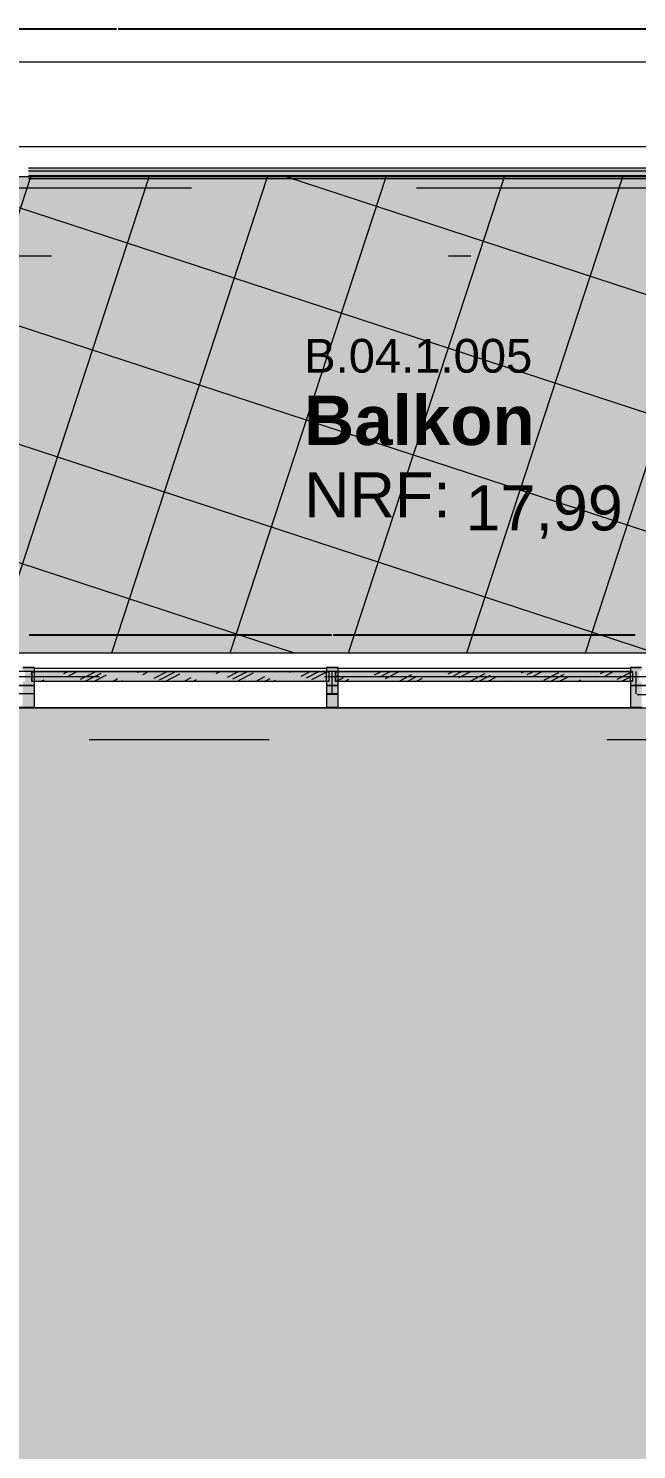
# Model space of a CAD drawing. Header units: metres. Extents: x 101 to 346, y 66 to 213.
# Drawn here: x 106.71 to 109.41, y 94.17 to 100.49 of the extents above; entities that cross this region are included whole.
import ezdxf

# ---------------------------------------------------------------- set-up
doc = ezdxf.new("R2010")
doc.units = ezdxf.units.M
doc.header["$MEASUREMENT"] = 0
for name, pattern in [('Punktlinie', [0.0035, 0, -0.0035]), ('Strichlinie', [0.004, 0.003, -0.001]), ('Strichlinie-über-Schnitt', [0.0023, 0.0008, -0.0015]), ('Strichpunktlinie', [0.006703, 0.003528, -0.001764, 0, -0.001411]), ('Wipeout_Contour', [1, 0, -1])]:
    doc.linetypes.add(name, pattern=pattern)
for name, color, linetype in [('00  Raster', 7, 'Continuous'), ('10  Dächer', 7, 'Continuous'), ('10  Fassade', 7, 'Continuous'), ('10  Fassade_Deckschraffur', 7, 'Continuous'), ('10  Fassade_Schnittschraffur', 7, 'Continuous'), ('10  Treppen + Rampen', 7, 'Continuous'), ('10  Wand Massiv', 7, 'Continuous'), ('10  Wand Massiv_Deckschraffur', 7, 'Continuous'), ('20  Absturzsicherung', 7, 'Continuous'), ('20  Dach Aufbauten', 7, 'Continuous'), ('20  Dach Aufbauten_Deckschraffur', 7, 'Continuous'), ('50  NUF - Raumstempel', 7, 'Continuous'), ('Neubau_20  Boden Aufbauten', 7, 'Continuous'), ('Neubau_20  Boden Aufbauten_Deckschraffur', 7, 'Continuous')]:
    doc.layers.add(name, color=color, linetype=linetype)
doc.styles.add('ERSTELLTER_STIL_1', font='')
doc.styles.add('ERSTELLTER_STIL_2', font='arial.ttf')
doc.styles.get('ERSTELLTER_STIL_1').set_extended_font_data('Arial')

# ---------------------------------------------------------------- blocks, each defined once
blk = doc.blocks.new('*X30', base_point=(96.2155, 47.274))
at = {"layer": '10  Fassade_Schnittschraffur', "color": 98, "linetype": 'Continuous', "lineweight": 13, "ltscale": 1000, "true_color": 0x000100}
for p, q in [((108.0754, 97.6046), (108.0871, 97.6106)), ((108.0757, 97.585), (108.1109, 97.6028)), ((108.1148, 97.585), (108.1346, 97.595)), ((108.2489, 97.6133), (108.2799, 97.629)), ((108.2727, 97.6055), (108.319, 97.629)), ((108.2965, 97.5977), (108.3581, 97.629)), ((108.3542, 97.585), (108.4137, 97.6151)), ((108.3933, 97.585), (108.4375, 97.6074)), ((108.4324, 97.585), (108.4613, 97.5996)), ((108.5756, 97.6179), (108.5975, 97.629)), ((108.5994, 97.6101), (108.6366, 97.629)), ((108.6231, 97.6023), (108.6757, 97.629)), ((108.6735, 97.5858), (108.7404, 97.6197)), ((108.7109, 97.585), (108.7641, 97.6119)), ((108.75, 97.585), (108.7879, 97.6041)), ((108.833, 97.585), (108.8383, 97.5877)), ((108.9022, 97.6224), (108.9151, 97.629)), ((108.926, 97.6147), (108.9542, 97.629)), ((108.9498, 97.6069), (108.9934, 97.629)), ((109.0001, 97.5904), (109.067, 97.6243)), ((109.0286, 97.585), (109.0908, 97.6165)), ((109.0677, 97.585), (109.1145, 97.6087)), ((109.1506, 97.585), (109.1649, 97.5922)), ((109.2289, 97.627), (109.2328, 97.629)), ((109.2526, 97.6192), (109.2719, 97.629)), ((109.2764, 97.6114), (109.311, 97.629)), ((109.3268, 97.595), (109.3937, 97.6288)), ((109.3505, 97.5872), (109.3954, 97.6099)), ((109.3853, 97.585), (109.3954, 97.5901))]:
    blk.add_line(p, q, dxfattribs=at)
blk = doc.blocks.new('*X31', base_point=(96.2155, 47.274))
at = {"layer": '10  Fassade_Schnittschraffur', "color": 98, "linetype": 'Continuous', "lineweight": 13, "ltscale": 1000, "true_color": 0x000100}
for p, q in [((106.7254, 97.6064), (106.7302, 97.6088)), ((106.7661, 97.585), (106.7805, 97.5923)), ((106.8445, 97.6271), (106.8482, 97.629)), ((106.8682, 97.6193), (106.8874, 97.629)), ((106.892, 97.6115), (106.9265, 97.629)), ((106.9424, 97.595), (107.0093, 97.6289)), ((106.9661, 97.5872), (107.033, 97.6211)), ((107.0008, 97.585), (107.0568, 97.6133)), ((107.0837, 97.585), (107.1072, 97.5969)), ((107.1228, 97.585), (107.1309, 97.5891)), ((107.1949, 97.6239), (107.205, 97.629)), ((107.2186, 97.6161), (107.2441, 97.629)), ((107.269, 97.5996), (107.327, 97.629)), ((107.2928, 97.5918), (107.3597, 97.6257)), ((107.3184, 97.585), (107.3834, 97.6179)), ((107.4013, 97.585), (107.4338, 97.6014)), ((107.4404, 97.585), (107.4576, 97.5936)), ((107.5215, 97.6284), (107.5226, 97.629)), ((107.5453, 97.6206), (107.5617, 97.629)), ((107.5957, 97.6042), (107.6446, 97.629)), ((107.6194, 97.5964), (107.6838, 97.629)), ((107.6432, 97.5886), (107.7101, 97.6225)), ((107.7189, 97.585), (107.7604, 97.606)), ((107.7581, 97.585), (107.7842, 97.5982)), ((107.7972, 97.585), (107.808, 97.5904)), ((107.8719, 97.6252), (107.8793, 97.629)), ((107.9223, 97.6087), (107.9623, 97.629)), ((107.9461, 97.6009), (108.0014, 97.629)), ((107.9698, 97.5932), (108.0367, 97.6271)), ((108.0366, 97.585), (108.0454, 97.5894)), ((107.4796, 97.585), (107.4813, 97.5859))]:
    blk.add_line(p, q, dxfattribs=at)

msp = doc.modelspace()

# ---------------------------------------------------------------- hatches: boundary and pattern name
at = {"layer": '20  Absturzsicherung', "linetype": 'Continuous', "lineweight": 0, "true_color": 0xffffff}
for points in [[(108.0604, 99.8203), (108.0604, 99.8653), (106.7104, 99.8653), (106.7104, 99.8203)], [(109.4104, 99.8204), (109.4104, 99.8654), (108.0604, 99.8653), (108.0604, 99.8203)], [(110.7604, 99.8204), (110.7604, 99.8654), (109.4104, 99.8654), (109.4104, 99.8204)], [(108.0604, 99.8328), (108.0604, 99.8528), (106.7104, 99.8528), (106.7104, 99.8328)], [(109.4104, 99.8329), (109.4104, 99.8529), (108.0604, 99.8528), (108.0604, 99.8328)], [(110.7604, 99.8329), (110.7604, 99.8529), (109.4104, 99.8529), (109.4104, 99.8329)]]:
    msp.add_hatch(color=7, dxfattribs=at).paths.add_polyline_path(points)
at = {"layer": '20  Dach Aufbauten_Deckschraffur', "linetype": 'Continuous', "lineweight": 0, "true_color": 0xffffff}
msp.add_hatch(color=7, dxfattribs=at).paths.add_polyline_path([(113.4154, 99.8269), (104.8154, 99.8269), (104.8154, 97.697), (105.3104, 97.697), (106.6554, 97.697), (106.6554, 97.712), (113.4154, 97.712)])
at = {"layer": '20  Dach Aufbauten_Deckschraffur', "linetype": 'Continuous', "lineweight": 18}
h = msp.add_hatch(dxfattribs=at)
h.set_pattern_fill('Verband__Quadrat__50x50__44', color=8, style=0, pattern_type=2)
h.set_pattern_definition([(341.8675, (13.479, 22.35165), (0.1556079, 0.4751696), []), (71.8675, (13.479, 22.35165), (-0.4751696, 0.1556079), [])])
h.paths.add_polyline_path([(113.4154, 99.8269), (104.8154, 99.8269), (104.8154, 97.697), (105.3104, 97.697), (106.6554, 97.697), (106.6554, 97.712), (113.4154, 97.712)])
at = {"layer": 'Neubau_20  Boden Aufbauten_Deckschraffur', "linetype": 'Continuous', "lineweight": 18}
msp.add_hatch(color=171, dxfattribs=at).paths.add_polyline_path([(113.1704, 97.469), (104.6804, 97.469), (104.6804, 92.8669), (104.6804, 85.0069), (111.0679, 85.0069), (111.1554, 85.0069), (111.1554, 90.7669), (111.0929, 90.7669), (111.0929, 92.8169), (111.2179, 92.8169), (113.7054, 92.8169), (113.7054, 97.312), (113.1704, 97.312)])
h = msp.add_hatch(dxfattribs=at)
h.set_pattern_fill('Mörtel_0008', color=8, style=0, pattern_type=2)
h.set_pattern_definition([(26.86749, (13.58792, 22.68427), (-0.07117876, 0.14049852), [0, -0.105, 0, -0.1575]), (91.86749, (13.92054, 22.57534), (0.15741635, 0.00513262), [0, -0.077, 0, -0.133])])
h.paths.add_polyline_path([(113.1704, 97.469), (104.6804, 97.469), (104.6804, 92.8669), (104.6804, 85.0069), (111.0679, 85.0069), (111.1554, 85.0069), (111.1554, 90.7669), (111.0929, 90.7669), (111.0929, 92.8169), (111.2179, 92.8169), (113.7054, 92.8169), (113.7054, 97.312), (113.1704, 97.312)])

# ---------------------------------------------------------------- linework, layer by layer
at = {"layer": '00  Raster', "color": 7, "linetype": 'Strichpunktlinie', "lineweight": 13, "ltscale": 1000}
msp.add_line((103.285, 99.4769), (159.1776, 99.4769), dxfattribs=at)
at = {"layer": '10  Fassade', "color": 7, "linetype": 'Strichlinie', "lineweight": 18, "ltscale": 1000, "flags": 128}
for points in [[(108.0554, 97.7915), (106.7154, 97.7915)], [(106.7154, 97.7915), (106.7154, 97.7885)], [(108.0554, 97.7885), (106.7154, 97.7885)], [(108.0554, 97.7915), (108.0554, 97.7885)], [(109.4054, 97.7915), (108.0654, 97.7915)], [(108.0654, 97.7915), (108.0654, 97.7885)], [(109.4054, 97.7885), (108.0654, 97.7885)], [(109.4054, 97.7915), (109.4054, 97.7885)], [(113.3104, 97.629), (113.1104, 97.629), (112.1104, 97.629), (110.7604, 97.629), (109.4104, 97.629), (108.0604, 97.629), (106.7104, 97.629), (105.3604, 97.629), (104.9104, 97.629), (104.6654, 97.629)], [(106.6854, 97.647), (106.7354, 97.647)], [(106.7354, 97.647), (106.7354, 97.644)], [(106.7354, 97.644), (108.0354, 97.644)], [(108.0354, 97.647), (108.0854, 97.647)], [(108.0354, 97.644), (108.0354, 97.647)], [(108.0854, 97.647), (108.0854, 97.644)], [(108.0854, 97.644), (109.3854, 97.644)], [(109.3854, 97.647), (109.4354, 97.647)], [(109.3854, 97.644), (109.3854, 97.647)]]:
    msp.add_lwpolyline(points, dxfattribs=at)
at = {"layer": '10  Wand Massiv', "color": 7, "linetype": 'Strichlinie-über-Schnitt', "lineweight": 13, "ltscale": 1000, "flags": 128}
msp.add_lwpolyline([(104.6804, 97.327), (113.1854, 97.327)], dxfattribs=at)
at = {"layer": '20  Absturzsicherung', "color": 7, "linetype": 'Continuous', "lineweight": 18, "ltscale": 1000}
for p, q in [((108.0604, 99.8653), (106.7104, 99.8653)), ((109.4104, 99.8654), (108.0604, 99.8653)), ((110.7604, 99.8654), (109.4104, 99.8654)), ((108.0604, 99.8528), (106.7104, 99.8528)), ((106.7104, 99.8328), (108.0604, 99.8328)), ((106.7104, 99.8203), (108.0604, 99.8203)), ((109.4104, 99.8529), (108.0604, 99.8528)), ((108.0604, 99.8328), (109.4104, 99.8329)), ((108.0604, 99.8203), (109.4104, 99.8204)), ((110.7604, 99.8529), (109.4104, 99.8529)), ((109.4104, 99.8329), (110.7604, 99.8329)), ((109.4104, 99.8204), (110.7604, 99.8204))]:
    msp.add_line(p, q, dxfattribs=at)
at = {"layer": '20  Dach Aufbauten', "color": 7, "linetype": 'Continuous', "lineweight": 13, "ltscale": 1000, "flags": 128}
msp.add_lwpolyline([(113.4154, 99.8269), (104.8154, 99.8269), (104.8154, 97.697), (105.3104, 97.697), (106.6554, 97.697), (106.6554, 97.712), (113.4154, 97.712)], close=True, dxfattribs=at)
at = {"layer": 'Neubau_20  Boden Aufbauten', "color": 7, "linetype": 'Continuous', "lineweight": 13, "ltscale": 1000, "flags": 128}
msp.add_lwpolyline([(113.1704, 97.469), (104.6804, 97.469), (104.6804, 92.8669), (104.6804, 85.0069), (111.0679, 85.0069), (111.1554, 85.0069), (111.1554, 90.7669), (111.0929, 90.7669), (111.0929, 92.8169), (111.2179, 92.8169), (113.7054, 92.8169), (113.7054, 97.312), (113.1704, 97.312)], close=True, dxfattribs=at)

# ---------------------------------------------------------------- texts
at = {"layer": '50  NUF - Raumstempel', "color": 7, "linetype": 'Continuous', "lineweight": 13, "attachment_point": 1}
for s, insert, char_height, style in [('\\A1;{\\pql;\\pt0;\\fArial|b0|i0|c0|p38;B.04.1.005}', (107.9358, 99.107), 0.15, 'ERSTELLTER_STIL_1'), ('\\A1;{\\pqj;\\pt0;\\fArial|b1|i0|c0|p38;Balkon}', (107.9358, 98.8553), 0.22, 'ERSTELLTER_STIL_2'), ('\\A1;{\\pqj;\\pt0;\\fArial|b0|i0|c0|p38;NRF: }', (107.9358, 98.5141), 0.2, 'ERSTELLTER_STIL_1'), ('\\A1;{\\pql;\\pt0,0.2;\\fArial|b0|i0|c0|p38;17,99\\fArial|b0|i0|c0|p38;\\A1{\\H.66x;\\S^  ;}\\fArial|b0|i0|c0|p38; m\\fArial|b0|i0|c0|p38;\\A1{\\H.66x;\\S2^  ;}}', (108.6526, 98.5141), 0.2, 'ERSTELLTER_STIL_1')]:
    msp.add_mtext(s, dxfattribs=dict(at, insert=insert, char_height=char_height, style=style))

# ---------------------------------------------------------------- wipeouts: each hides what was drawn before it
at = {"color": 254, "linetype": 'Wipeout_Contour', "lineweight": 0, "ltscale": 591.407714}
msp.add_wipeout([(109.8004, 100.4829), (109.8004, 100.4869), (107.1104, 100.4869), (107.1104, 100.4829)], dxfattribs=at).dxf.layer = '10  Fassade_Deckschraffur'
at = {"color": 254, "linetype": 'Wipeout_Contour', "lineweight": 0, "ltscale": 592.540741}
msp.add_wipeout([(113.4154, 100.3369), (104.6654, 100.3369), (104.6654, 100.1369), (113.4154, 100.1369)], dxfattribs=at).dxf.layer = '10  Wand Massiv_Deckschraffur'
at = {"color": 254, "linetype": 'Wipeout_Contour', "lineweight": 0, "ltscale": 585.164911}
msp.add_wipeout([(113.1204, 97.567), (104.8354, 97.567), (104.8354, 97.565), (113.1204, 97.565)], dxfattribs=at).dxf.layer = '10  Wand Massiv_Deckschraffur'

# ---------------------------------------------------------------- next in the draw order: linework, layer by layer
at = {"layer": '10  Wand Massiv', "color": 7, "linetype": 'Continuous', "lineweight": 13, "ltscale": 1000, "flags": 128}
msp.add_lwpolyline([(113.4154, 100.3369), (104.6654, 100.3369)], dxfattribs=at)

# ---------------------------------------------------------------- next in the draw order: wipeouts: each hides what was drawn before it
at = {"color": 254, "linetype": 'Wipeout_Contour', "lineweight": 0, "ltscale": 583.52472}
msp.add_wipeout([(107.1004, 100.4829), (107.1004, 100.4869), (104.4054, 100.4869), (104.4054, 100.4829)], dxfattribs=at).dxf.layer = '10  Fassade_Deckschraffur'
at = {"color": 254, "linetype": 'Wipeout_Contour', "lineweight": 0, "ltscale": 584.903434}
msp.add_wipeout([(104.8354, 97.467), (113.1204, 97.467), (113.1204, 97.469), (104.8354, 97.469)], dxfattribs=at).dxf.layer = '10  Wand Massiv_Deckschraffur'

# ---------------------------------------------------------------- next in the draw order: linework, layer by layer
at = {"layer": '10  Fassade', "color": 7, "linetype": 'Continuous', "lineweight": 18, "ltscale": 1000, "flags": 128}
for points in [[(104.4054, 100.4869), (107.1004, 100.4869)], [(104.4054, 100.4829), (107.1004, 100.4829)], [(107.1004, 100.4869), (107.1004, 100.4829)], [(107.1104, 100.4869), (109.8004, 100.4869)], [(107.1104, 100.4869), (107.1104, 100.4829)], [(107.1104, 100.4829), (109.8004, 100.4829)]]:
    msp.add_lwpolyline(points, dxfattribs=at)

# ---------------------------------------------------------------- next in the draw order: wipeouts: each hides what was drawn before it
at = {"color": 254, "linetype": 'Wipeout_Contour', "lineweight": 0, "ltscale": 584.927394}
msp.add_wipeout([(104.8354, 97.469), (113.1204, 97.469), (113.1204, 97.485), (104.8354, 97.485)], dxfattribs=at).dxf.layer = '10  Wand Massiv_Deckschraffur'

# ---------------------------------------------------------------- next in the draw order: wipeouts: each hides what was drawn before it
at = {"color": 254, "linetype": 'Wipeout_Contour', "lineweight": 0, "ltscale": 585.055247}
msp.add_wipeout([(113.1204, 97.565), (104.8354, 97.565), (104.8354, 97.485), (113.1204, 97.485)], dxfattribs=at).dxf.layer = '10  Wand Massiv_Deckschraffur'

# ---------------------------------------------------------------- next in the draw order: linework, layer by layer
at = {"layer": '10  Dächer', "color": 255, "linetype": 'Punktlinie', "lineweight": 18, "ltscale": 1000, "flags": 128}
msp.add_lwpolyline([(104.6654, 99.9769), (104.6654, 97.527), (113.6154, 97.527), (113.6154, 99.9769)], close=True, dxfattribs=at)
at = {"layer": '10  Fassade', "color": 7, "linetype": 'Strichlinie', "lineweight": 18, "ltscale": 1000, "flags": 128}
for points in [[(108.0604, 97.529), (108.0604, 97.629)], [(109.4104, 97.529), (109.4104, 97.629)], [(113.3104, 97.529), (113.1104, 97.529), (112.1104, 97.529), (110.7604, 97.529), (109.4104, 97.529), (108.0604, 97.529), (106.7104, 97.529), (105.3604, 97.529), (104.9104, 97.529), (104.6654, 97.529)], [(113.1354, 97.469), (113.0854, 97.469), (112.1354, 97.469), (112.0854, 97.469), (110.7854, 97.469), (110.7354, 97.469), (109.4354, 97.469), (109.3854, 97.469), (108.0854, 97.469), (108.0354, 97.469), (106.7354, 97.469), (106.6854, 97.469), (105.3854, 97.469), (105.3354, 97.469), (104.9354, 97.469), (104.8854, 97.469)]]:
    msp.add_lwpolyline(points, dxfattribs=at)
at = {"layer": '10  Wand Massiv', "color": 7, "linetype": 'Strichlinie-über-Schnitt', "lineweight": 13, "ltscale": 1000, "flags": 128}
msp.add_lwpolyline([(113.1854, 97.527), (104.6804, 97.527)], dxfattribs=at)
at = {"layer": '10  Wand Massiv', "color": 7, "linetype": 'Continuous', "lineweight": 13, "ltscale": 1000, "flags": 128}
for points in [[(113.1204, 97.567), (104.8354, 97.567)], [(104.8354, 97.467), (113.1204, 97.467)]]:
    msp.add_lwpolyline(points, dxfattribs=at)

# ---------------------------------------------------------------- next in the draw order: wipeouts: each hides what was drawn before it
at = {"color": 254, "linetype": 'Wipeout_Contour', "lineweight": 0, "ltscale": 580.251222}
msp.add_wipeout([(106.7354, 97.585), (106.7354, 97.469), (108.0354, 97.469), (108.0354, 97.585)], dxfattribs=at).dxf.layer = '10  Fassade_Deckschraffur'
at = {"color": 254, "linetype": 'Wipeout_Contour', "lineweight": 0, "ltscale": 584.25992}
msp.add_wipeout([(109.3854, 97.585), (108.0854, 97.585), (108.0854, 97.469), (109.3854, 97.469)], dxfattribs=at).dxf.layer = '10  Fassade_Deckschraffur'
at = {"color": 254, "linetype": 'Wipeout_Contour', "lineweight": 0, "ltscale": 591.817455}
msp.add_wipeout([(104.6654, 99.9619), (113.4154, 99.9619), (113.4154, 99.9769), (104.6654, 99.9769)], dxfattribs=at).dxf.layer = '10  Wand Massiv_Deckschraffur'

# ---------------------------------------------------------------- next in the draw order: linework, layer by layer
at = {"layer": '10  Fassade', "color": 7, "linetype": 'Continuous', "lineweight": 13, "ltscale": 1000}
for p, q in [((106.7354, 97.469), (106.6854, 97.469)), ((108.0854, 97.469), (108.0354, 97.469)), ((109.4354, 97.469), (109.3854, 97.469))]:
    msp.add_line(p, q, dxfattribs=at)
at = {"layer": '10  Fassade', "color": 7, "linetype": 'Continuous', "lineweight": 18, "ltscale": 1000, "flags": 128}
for points in [[(106.7354, 97.469), (108.0354, 97.469)], [(108.0854, 97.469), (109.3854, 97.469)]]:
    msp.add_lwpolyline(points, dxfattribs=at)

# ---------------------------------------------------------------- next in the draw order: wipeouts: each hides what was drawn before it
at = {"color": 254, "linetype": 'Wipeout_Contour', "lineweight": 0, "ltscale": 580.466636}
msp.add_wipeout([(106.7354, 97.585), (108.0354, 97.585), (108.0354, 97.629), (106.7354, 97.629)], dxfattribs=at).dxf.layer = '10  Fassade_Deckschraffur'
at = {"color": 254, "linetype": 'Wipeout_Contour', "lineweight": 0, "ltscale": 584.473856}
msp.add_wipeout([(108.0854, 97.629), (108.0854, 97.585), (109.3854, 97.585), (109.3854, 97.629)], dxfattribs=at).dxf.layer = '10  Fassade_Deckschraffur'
at = {"color": 254, "linetype": 'Wipeout_Contour', "lineweight": 0, "ltscale": 592.053667}
msp.add_wipeout([(113.4154, 100.1369), (104.6654, 100.1369), (104.6654, 99.9769), (113.4154, 99.9769)], dxfattribs=at).dxf.layer = '10  Wand Massiv_Deckschraffur'

# ---------------------------------------------------------------- next in the draw order: linework, layer by layer
at = {"layer": '10  Wand Massiv', "color": 7, "linetype": 'Continuous', "lineweight": 13, "ltscale": 1000, "flags": 128}
msp.add_lwpolyline([(104.6654, 99.9619), (113.4154, 99.9619)], dxfattribs=at)

# ---------------------------------------------------------------- next in the draw order: wipeouts: each hides what was drawn before it
at = {"color": 254, "linetype": 'Wipeout_Contour', "lineweight": 0, "ltscale": 580.546108}
msp.add_wipeout([(108.0354, 97.629), (108.0354, 97.644), (106.7354, 97.644), (106.7354, 97.629)], dxfattribs=at).dxf.layer = '10  Fassade_Deckschraffur'
at = {"color": 254, "linetype": 'Wipeout_Contour', "lineweight": 0, "ltscale": 584.552784}
msp.add_wipeout([(109.3854, 97.644), (108.0854, 97.644), (108.0854, 97.629), (109.3854, 97.629)], dxfattribs=at).dxf.layer = '10  Fassade_Deckschraffur'

# ---------------------------------------------------------------- next in the draw order: wipeouts: each hides what was drawn before it
at = {"color": 254, "linetype": 'Wipeout_Contour', "lineweight": 0, "ltscale": 578.529641}
msp.add_wipeout([(106.7254, 97.627), (106.7254, 97.585), (106.7354, 97.585), (106.7354, 97.627)], dxfattribs=at).dxf.layer = '10  Fassade_Deckschraffur'
at = {"color": 254, "linetype": 'Wipeout_Contour', "lineweight": 0, "ltscale": 582.407194}
msp.add_wipeout([(108.0354, 97.627), (108.0354, 97.585), (108.0454, 97.585), (108.0454, 97.627)], dxfattribs=at).dxf.layer = '10  Fassade_Deckschraffur'
at = {"color": 254, "linetype": 'Wipeout_Contour', "lineweight": 0, "ltscale": 586.42531}
msp.add_wipeout([(109.3854, 97.627), (109.3854, 97.585), (109.3954, 97.585), (109.3954, 97.627)], dxfattribs=at).dxf.layer = '10  Fassade_Deckschraffur'

# ---------------------------------------------------------------- next in the draw order: linework, layer by layer
at = {"layer": '10  Fassade', "color": 7, "linetype": 'Continuous', "lineweight": 13, "ltscale": 1000}
for p, q in [((106.7354, 97.585), (106.7254, 97.585)), ((106.7354, 97.585), (106.7354, 97.469)), ((108.0354, 97.585), (108.0354, 97.469)), ((109.3954, 97.585), (109.3854, 97.585)), ((109.3854, 97.585), (109.3854, 97.469))]:
    msp.add_line(p, q, dxfattribs=at)
at = {"layer": '10  Fassade', "color": 7, "linetype": 'Continuous', "lineweight": 18, "ltscale": 1000, "flags": 128}
msp.add_lwpolyline([(108.0354, 97.585), (106.7354, 97.585)], dxfattribs=at)

# ---------------------------------------------------------------- next in the draw order: wipeouts: each hides what was drawn before it
at = {"color": 254, "linetype": 'Wipeout_Contour', "lineweight": 0, "ltscale": 578.589166}
msp.add_wipeout([(106.7254, 97.629), (106.7254, 97.627), (106.7354, 97.627), (106.7354, 97.629)], dxfattribs=at).dxf.layer = '10  Fassade_Deckschraffur'
at = {"color": 254, "linetype": 'Wipeout_Contour', "lineweight": 0, "ltscale": 582.52593}
msp.add_wipeout([(108.0754, 97.627), (108.0754, 97.585), (108.0854, 97.585), (108.0854, 97.627)], dxfattribs=at).dxf.layer = '10  Fassade_Deckschraffur'
at = {"color": 254, "linetype": 'Wipeout_Contour', "lineweight": 0, "ltscale": 586.484033}
msp.add_wipeout([(109.3854, 97.629), (109.3854, 97.627), (109.3954, 97.627), (109.3954, 97.629)], dxfattribs=at).dxf.layer = '10  Fassade_Deckschraffur'

# ---------------------------------------------------------------- next in the draw order: hatches: boundary and pattern name
at = {"layer": '10  Fassade_Schnittschraffur', "linetype": 'Continuous', "lineweight": 18}
for points in [[(106.6954, 97.585), (106.6854, 97.585), (106.6854, 97.469), (106.7354, 97.469), (106.7354, 97.585), (106.7254, 97.585), (106.7254, 97.629), (106.7354, 97.629), (106.7354, 97.647), (106.6854, 97.647), (106.6854, 97.629), (106.6954, 97.629)], [(109.3954, 97.585), (109.3854, 97.585), (109.3854, 97.469), (109.4354, 97.469), (109.4354, 97.585), (109.4254, 97.585), (109.4254, 97.629), (109.4354, 97.629), (109.4354, 97.647), (109.3854, 97.647), (109.3854, 97.629), (109.3954, 97.629)]]:
    msp.add_hatch(color=8, dxfattribs=at).paths.add_polyline_path(points)

# ---------------------------------------------------------------- next in the draw order: linework, layer by layer
at = {"layer": '10  Fassade', "color": 7, "linetype": 'Continuous', "lineweight": 13, "ltscale": 1000}
for p, q in [((106.7354, 97.647), (106.6854, 97.647)), ((106.7354, 97.629), (106.7254, 97.629)), ((106.7254, 97.629), (106.7254, 97.585)), ((106.7354, 97.647), (106.7354, 97.629)), ((109.3854, 97.647), (109.3854, 97.629)), ((109.4354, 97.647), (109.3854, 97.647)), ((109.3954, 97.629), (109.3854, 97.629)), ((109.3954, 97.629), (109.3954, 97.585)), ((108.0454, 97.585), (108.0354, 97.585)), ((108.0854, 97.585), (108.0754, 97.585)), ((108.0854, 97.585), (108.0854, 97.469))]:
    msp.add_line(p, q, dxfattribs=at)
at = {"layer": '10  Fassade', "color": 7, "linetype": 'Continuous', "lineweight": 18, "ltscale": 1000, "flags": 128}
for points in [[(106.7354, 97.629), (106.7354, 97.585)], [(109.3854, 97.585), (109.3854, 97.629)], [(109.3854, 97.585), (108.0854, 97.585)]]:
    msp.add_lwpolyline(points, dxfattribs=at)

# ---------------------------------------------------------------- next in the draw order: wipeouts: each hides what was drawn before it
at = {"color": 254, "linetype": 'Wipeout_Contour', "lineweight": 0, "ltscale": 582.466324}
msp.add_wipeout([(108.0354, 97.629), (108.0354, 97.627), (108.0454, 97.627), (108.0454, 97.629)], dxfattribs=at).dxf.layer = '10  Fassade_Deckschraffur'

# ---------------------------------------------------------------- next in the draw order: linework, layer by layer
at = {"layer": '10  Fassade', "color": 7, "linetype": 'Continuous', "lineweight": 13, "ltscale": 1000}
msp.add_line((108.0354, 97.647), (108.0354, 97.629), dxfattribs=at)
at = {"layer": '10  Fassade', "color": 7, "linetype": 'Continuous', "lineweight": 18, "ltscale": 1000, "flags": 128}
for points in [[(106.7354, 97.644), (108.0354, 97.644)], [(108.0354, 97.629), (106.7354, 97.629)], [(108.0354, 97.585), (108.0354, 97.629)]]:
    msp.add_lwpolyline(points, dxfattribs=at)

# ---------------------------------------------------------------- next in the draw order: wipeouts: each hides what was drawn before it
at = {"color": 254, "linetype": 'Wipeout_Contour', "lineweight": 0, "ltscale": 582.585041}
msp.add_wipeout([(108.0754, 97.629), (108.0754, 97.627), (108.0854, 97.627), (108.0854, 97.629)], dxfattribs=at).dxf.layer = '10  Fassade_Deckschraffur'

# ---------------------------------------------------------------- next in the draw order: hatches: boundary and pattern name
at = {"layer": '10  Fassade_Schnittschraffur', "linetype": 'Continuous', "lineweight": 0, "true_color": 0xffffff}
for points in [[(108.0454, 97.629), (106.7254, 97.629), (106.7254, 97.585), (108.0454, 97.585)], [(109.3954, 97.629), (108.0754, 97.629), (108.0754, 97.585), (109.3954, 97.585)]]:
    msp.add_hatch(color=7, dxfattribs=at).paths.add_polyline_path(points)
at = {"layer": '10  Fassade_Schnittschraffur', "linetype": 'Continuous', "lineweight": 18}
msp.add_hatch(color=8, dxfattribs=at).paths.add_polyline_path([(108.0454, 97.585), (108.0354, 97.585), (108.0354, 97.469), (108.0854, 97.469), (108.0854, 97.585), (108.0754, 97.585), (108.0754, 97.629), (108.0854, 97.629), (108.0854, 97.647), (108.0354, 97.647), (108.0354, 97.629), (108.0454, 97.629)])

# ---------------------------------------------------------------- next in the draw order: linework, layer by layer
at = {"layer": '10  Fassade', "color": 7, "linetype": 'Continuous', "lineweight": 13, "ltscale": 1000}
for p, q in [((108.0854, 97.647), (108.0354, 97.647)), ((108.0454, 97.629), (108.0354, 97.629)), ((108.0454, 97.629), (108.0454, 97.585)), ((108.0854, 97.629), (108.0754, 97.629)), ((108.0754, 97.629), (108.0754, 97.585)), ((108.0854, 97.647), (108.0854, 97.629))]:
    msp.add_line(p, q, dxfattribs=at)
at = {"layer": '10  Fassade', "color": 7, "linetype": 'Continuous', "lineweight": 18, "ltscale": 1000, "flags": 128}
for points in [[(108.0454, 97.629), (108.0454, 97.585), (106.7254, 97.585), (106.7254, 97.629)], [(109.3954, 97.629), (109.3954, 97.585), (108.0754, 97.585), (108.0754, 97.629)]]:
    msp.add_lwpolyline(points, close=True, dxfattribs=at)
for points in [[(108.0854, 97.644), (109.3854, 97.644)], [(108.0854, 97.629), (108.0854, 97.585)], [(109.3854, 97.629), (108.0854, 97.629)]]:
    msp.add_lwpolyline(points, dxfattribs=at)
at = {"layer": '50  NUF - Raumstempel', "color": 7, "linetype": 'Punktlinie', "lineweight": 13, "ltscale": 1000, "flags": 128}
msp.add_lwpolyline([(104.6804, 84.956), (104.6804, 97.469), (113.7904, 97.469), (113.7904, 99.9619), (127.3054, 99.9619), (127.3054, 99.6919), (127.1404, 99.6919), (127.1404, 99.2619), (127.3054, 99.2619), (127.3054, 93.4069), (127.1404, 93.4069), (127.1404, 92.9769), (127.3054, 92.9769), (127.3054, 92.7919), (121.8704, 92.7919), (121.8704, 88.5569), (120.5754, 88.5569), (120.5754, 85.1919), (117.9804, 85.1919), (117.9804, 84.956)], close=True, dxfattribs=at)
at = {"layer": '50  NUF - Raumstempel', "color": 7, "linetype": 'Strichlinie', "lineweight": 13, "ltscale": 1000, "flags": 128}
msp.add_lwpolyline([(113.2654, 97.607), (113.2654, 99.7769), (104.8154, 99.7769), (104.8154, 97.607)], close=True, dxfattribs=at)

# ---------------------------------------------------------------- next in the draw order: block references
at = {"layer": '10  Treppen + Rampen', "color": 7, "linetype": 'Continuous', "lineweight": 13, "ltscale": 1000}
for name in ['*X31', '*X30']:
    msp.add_blockref(name, (96.2155, 47.274), dxfattribs=at)

doc.saveas('drawing.dxf')
